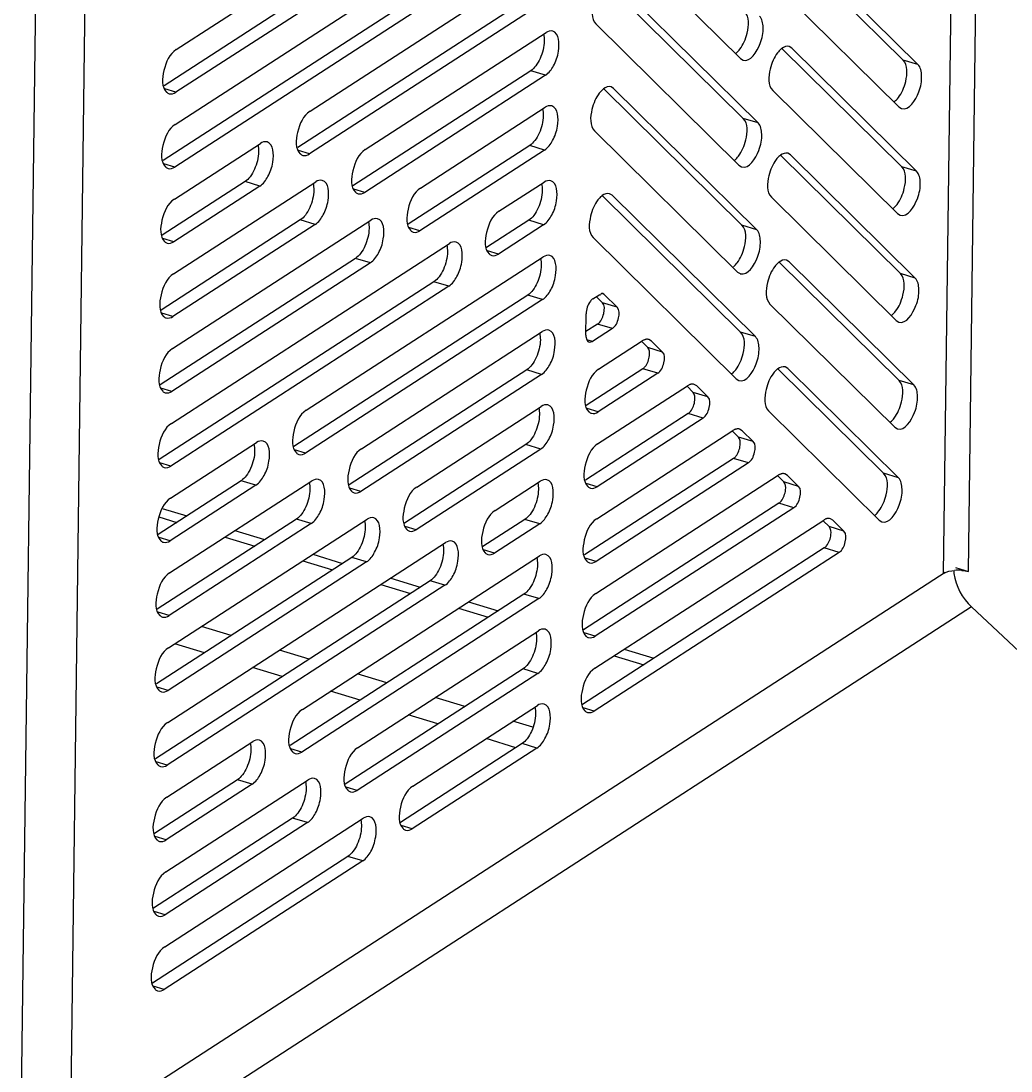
# Model space of a CAD drawing. Header units: millimetres. Extents: x -177 to 18421, y -5017 to 3255.
# Drawn here: x 4813.75 to 4834.56, y 1939.18 to 1961.25 of the extents above; entities that cross this region are included whole.
import ezdxf

# ---------------------------------------------------------------- set-up
doc = ezdxf.new("R2010")
doc.units = ezdxf.units.MM
doc.header["$LTSCALE"] = 46.255
doc.layers.get('0').update_dxf_attribs({"linetype": 'CONTINUOUS'})

msp = doc.modelspace()

# ---------------------------------------------------------------- linework, layer by layer
at = {"color": 3, "linetype": 'Continuous'}
for p, q in [((4833.662, 1949.677), (4834.215, 1992.874)), ((4833.141, 1949.637), (4833.691, 1992.534)), ((4813.753, 1937.674), (4814.336, 1983.187)), ((4814.793, 1937.754), (4815.376, 1983.267)), ((4817.016, 1960.649), (4821.187, 1963.349)), ((4828.869, 1960.461), (4825.863, 1963.431)), ((4816.996, 1959.077), (4822.834, 1962.858)), ((4829.98, 1962.923), (4832.601, 1960.334)), ((4819.826, 1959.352), (4824.806, 1962.577)), ((4821.175, 1962.451), (4817.005, 1959.751)), ((4822.823, 1961.96), (4816.985, 1958.179)), ((4826.235, 1962.075), (4829.242, 1959.106)), ((4832.2, 1959.445), (4829.578, 1962.034)), ((4824.794, 1961.679), (4819.814, 1958.454)), ((4820.987, 1958.546), (4824.786, 1961.006)), ((4828.84, 1958.217), (4825.834, 1961.186)), ((4829.951, 1960.679), (4829.895, 1960.712)), ((4829.951, 1960.679), (4832.572, 1958.09)), ((4828.869, 1960.461), (4828.925, 1960.428)), ((4824.774, 1960.108), (4820.976, 1957.648)), ((4826.206, 1959.831), (4826.151, 1959.864)), ((4826.206, 1959.831), (4829.213, 1956.862)), ((4832.171, 1957.2), (4829.55, 1959.789)), ((4822.149, 1957.739), (4824.766, 1959.435)), ((4832.2, 1959.445), (4832.255, 1959.411)), ((4828.811, 1955.972), (4825.805, 1958.941)), ((4816.976, 1957.506), (4818.783, 1958.676)), ((4824.754, 1958.537), (4822.137, 1956.842)), ((4829.922, 1958.434), (4829.867, 1958.468)), ((4829.922, 1958.434), (4832.544, 1955.845)), ((4828.84, 1958.217), (4828.896, 1958.183)), ((4816.956, 1955.935), (4819.945, 1957.87)), ((4818.772, 1957.778), (4816.965, 1956.608)), ((4823.796, 1957.249), (4824.746, 1957.863)), ((4826.178, 1957.586), (4826.122, 1957.62)), ((4826.178, 1957.586), (4829.184, 1954.617)), ((4832.142, 1954.956), (4829.521, 1957.545)), ((4816.936, 1954.364), (4821.106, 1957.064)), ((4832.171, 1957.2), (4832.227, 1957.167)), ((4819.933, 1956.972), (4816.945, 1955.037)), ((4824.734, 1956.965), (4823.785, 1956.351)), ((4828.783, 1953.728), (4825.776, 1956.697)), ((4816.916, 1952.792), (4822.754, 1956.573)), ((4821.094, 1956.166), (4816.924, 1953.466)), ((4819.745, 1953.067), (4824.725, 1956.292)), ((4829.893, 1956.189), (4829.838, 1956.223)), ((4829.893, 1956.189), (4832.515, 1953.601)), ((4828.811, 1955.972), (4828.867, 1955.939)), ((4822.742, 1955.675), (4816.904, 1951.894)), ((4825.772, 1955.412), (4825.913, 1955.503)), ((4826.01, 1955.501), (4825.983, 1955.518)), ((4826.01, 1955.501), (4826.282, 1955.232)), ((4824.714, 1955.394), (4819.734, 1952.169)), ((4832.114, 1952.711), (4829.492, 1955.3)), ((4825.624, 1954.649), (4825.63, 1955.098)), ((4832.142, 1954.956), (4832.198, 1954.922)), ((4820.907, 1952.261), (4824.705, 1954.721)), ((4826.179, 1954.786), (4825.76, 1954.514)), ((4825.69, 1954.5), (4825.76, 1954.514)), ((4825.891, 1953.931), (4826.808, 1954.525)), ((4827.003, 1954.521), (4826.948, 1954.554)), ((4827.003, 1954.521), (4827.235, 1954.291)), ((4829.865, 1953.945), (4829.809, 1953.978)), ((4829.865, 1953.945), (4832.19, 1951.648)), ((4824.694, 1953.823), (4820.895, 1951.363)), ((4827.132, 1953.845), (4825.879, 1953.033)), ((4828.783, 1953.728), (4828.838, 1953.694)), ((4825.87, 1952.36), (4827.761, 1953.584)), ((4827.956, 1953.58), (4827.901, 1953.613)), ((4827.956, 1953.58), (4828.188, 1953.35)), ((4822.068, 1951.454), (4824.685, 1953.15)), ((4828.085, 1952.904), (4825.859, 1951.462)), ((4831.789, 1950.758), (4829.463, 1953.055)), ((4825.85, 1950.788), (4828.714, 1952.643)), ((4828.909, 1952.639), (4828.854, 1952.672)), ((4828.909, 1952.639), (4829.141, 1952.409)), ((4832.114, 1952.711), (4832.169, 1952.677)), ((4816.896, 1951.221), (4818.703, 1952.391)), ((4824.674, 1952.252), (4822.056, 1950.557)), ((4829.038, 1951.962), (4825.839, 1949.891)), ((4816.876, 1949.65), (4819.864, 1951.585)), ((4823.716, 1950.964), (4824.665, 1951.578)), ((4825.83, 1949.217), (4829.667, 1951.702)), ((4829.862, 1951.698), (4829.807, 1951.731)), ((4829.862, 1951.698), (4830.094, 1951.468)), ((4818.691, 1951.493), (4816.884, 1950.323)), ((4816.722, 1951.005), (4817.236, 1950.848)), ((4829.991, 1951.021), (4825.819, 1948.319)), ((4816.855, 1948.079), (4821.025, 1950.779)), ((4819.853, 1950.687), (4816.864, 1948.752)), ((4824.654, 1950.68), (4823.704, 1950.066)), ((4825.81, 1947.646), (4830.62, 1950.761)), ((4830.814, 1950.757), (4830.76, 1950.79)), ((4830.814, 1950.757), (4831.047, 1950.527)), ((4831.789, 1950.758), (4831.845, 1950.725)), ((4818.249, 1950.539), (4818.872, 1950.349)), ((4816.835, 1946.507), (4822.673, 1950.288)), ((4819.665, 1946.782), (4824.645, 1950.007)), ((4819.885, 1950.041), (4820.508, 1949.851)), ((4830.944, 1950.08), (4825.799, 1946.748)), ((4821.014, 1949.881), (4816.844, 1947.181)), ((4833.387, 1949.761), (4833.662, 1949.677)), ((4833.174, 1949.658), (4814.376, 1937.484)), ((4821.521, 1949.542), (4822.144, 1949.352)), ((4822.662, 1949.39), (4816.824, 1945.609)), ((4824.633, 1949.109), (4819.653, 1945.884)), ((4833.725, 1948.936), (4814.751, 1936.647)), ((4823.157, 1949.043), (4823.78, 1948.853)), ((4842.464, 1940.755), (4833.725, 1948.936)), ((4820.826, 1945.976), (4824.625, 1948.436)), ((4826.428, 1948.046), (4827.051, 1947.856)), ((4824.613, 1947.538), (4820.815, 1945.078)), ((4821.987, 1945.169), (4824.605, 1946.865)), ((4816.815, 1944.936), (4818.622, 1946.106)), ((4824.593, 1945.967), (4821.976, 1944.272)), ((4816.795, 1943.365), (4819.784, 1945.3)), ((4818.611, 1945.208), (4816.804, 1944.038)), ((4816.775, 1941.794), (4820.945, 1944.494)), ((4819.772, 1944.402), (4816.784, 1942.467)), ((4820.933, 1943.596), (4816.763, 1940.896))]:
    msp.add_line(p, q, dxfattribs=at)
at = {"color": 7, "linetype": 'Continuous'}
for p, q in [((4829.772, 1962.915), (4832.289, 1960.429)), ((4820.863, 1962.546), (4816.758, 1959.887)), ((4822.511, 1962.055), (4816.738, 1958.316)), ((4826.028, 1962.068), (4828.93, 1959.201)), ((4824.483, 1961.774), (4819.567, 1958.59)), ((4829.743, 1960.671), (4832.261, 1958.185)), ((4832.601, 1960.334), (4832.289, 1960.429)), ((4824.463, 1960.203), (4820.728, 1957.784)), ((4824.774, 1960.108), (4824.463, 1960.203)), ((4817.005, 1959.751), (4816.774, 1959.821)), ((4825.999, 1959.823), (4828.901, 1956.957)), ((4829.242, 1959.106), (4828.93, 1959.201)), ((4824.443, 1958.632), (4821.89, 1956.978)), ((4824.754, 1958.537), (4824.443, 1958.632)), ((4819.814, 1958.454), (4819.583, 1958.524)), ((4829.715, 1958.426), (4832.232, 1955.94)), ((4816.985, 1958.179), (4816.754, 1958.25)), ((4832.572, 1958.09), (4832.261, 1958.185)), ((4818.46, 1957.873), (4816.717, 1956.745)), ((4818.772, 1957.778), (4818.46, 1957.873)), ((4820.976, 1957.648), (4820.744, 1957.718)), ((4825.97, 1957.578), (4828.872, 1954.712)), ((4819.621, 1957.067), (4816.697, 1955.174)), ((4819.933, 1956.972), (4819.621, 1957.067)), ((4824.422, 1957.06), (4823.538, 1956.487)), ((4824.734, 1956.965), (4824.422, 1957.06)), ((4822.137, 1956.842), (4821.906, 1956.912)), ((4829.213, 1956.862), (4828.901, 1956.957)), ((4816.965, 1956.608), (4816.734, 1956.679)), ((4823.785, 1956.351), (4823.554, 1956.421)), ((4820.783, 1956.261), (4816.677, 1953.602)), ((4821.094, 1956.166), (4820.783, 1956.261)), ((4829.686, 1956.182), (4832.203, 1953.696)), ((4832.544, 1955.845), (4832.232, 1955.94)), ((4822.431, 1955.77), (4816.657, 1952.031)), ((4822.742, 1955.675), (4822.431, 1955.77)), ((4824.402, 1955.489), (4819.486, 1952.305)), ((4824.714, 1955.394), (4824.402, 1955.489)), ((4826.01, 1955.501), (4825.98, 1955.51)), ((4825.853, 1955.443), (4825.971, 1955.327)), ((4826.282, 1955.232), (4825.971, 1955.327)), ((4816.945, 1955.037), (4816.713, 1955.107)), ((4825.868, 1954.881), (4825.625, 1954.724)), ((4826.179, 1954.786), (4825.868, 1954.881)), ((4829.184, 1954.617), (4828.872, 1954.712)), ((4825.76, 1954.514), (4825.641, 1954.551)), ((4826.796, 1954.513), (4826.924, 1954.386)), ((4827.235, 1954.291), (4826.924, 1954.386)), ((4824.382, 1953.918), (4820.648, 1951.499)), ((4824.694, 1953.823), (4824.382, 1953.918)), ((4826.82, 1953.94), (4825.632, 1953.17)), ((4827.132, 1953.845), (4826.82, 1953.94)), ((4829.657, 1953.937), (4831.879, 1951.743)), ((4816.924, 1953.466), (4816.693, 1953.536)), ((4827.749, 1953.572), (4827.876, 1953.445)), ((4832.515, 1953.601), (4832.203, 1953.696)), ((4828.188, 1953.35), (4827.876, 1953.445)), ((4825.879, 1953.033), (4825.648, 1953.103)), ((4827.773, 1952.999), (4825.612, 1951.598)), ((4828.085, 1952.904), (4827.773, 1952.999)), ((4828.702, 1952.631), (4828.829, 1952.504)), ((4829.141, 1952.409), (4828.829, 1952.504)), ((4819.734, 1952.169), (4819.503, 1952.239)), ((4824.362, 1952.347), (4821.809, 1950.693)), ((4824.674, 1952.252), (4824.362, 1952.347)), ((4816.904, 1951.894), (4816.673, 1951.965)), ((4828.726, 1952.057), (4825.592, 1950.027)), ((4829.038, 1951.962), (4828.726, 1952.057)), ((4832.19, 1951.648), (4831.879, 1951.743)), ((4818.38, 1951.588), (4816.637, 1950.46)), ((4818.691, 1951.493), (4818.38, 1951.588)), ((4825.859, 1951.462), (4825.628, 1951.532)), ((4829.654, 1951.689), (4829.782, 1951.563)), ((4830.094, 1951.468), (4829.782, 1951.563)), ((4820.895, 1951.363), (4820.664, 1951.433)), ((4829.679, 1951.116), (4825.571, 1948.456)), ((4829.991, 1951.021), (4829.679, 1951.116)), ((4819.541, 1950.782), (4816.617, 1948.889)), ((4816.652, 1950.828), (4817.028, 1950.713)), ((4819.853, 1950.687), (4819.541, 1950.782)), ((4824.342, 1950.775), (4823.457, 1950.202)), ((4824.654, 1950.68), (4824.342, 1950.775)), ((4830.607, 1950.748), (4830.735, 1950.622)), ((4822.056, 1950.557), (4821.825, 1950.627)), ((4831.047, 1950.527), (4830.735, 1950.622)), ((4816.884, 1950.323), (4816.653, 1950.394)), ((4818.041, 1950.404), (4818.664, 1950.214)), ((4820.702, 1949.976), (4816.597, 1947.317)), ((4821.014, 1949.881), (4820.702, 1949.976)), ((4823.704, 1950.066), (4823.473, 1950.136)), ((4830.632, 1950.175), (4825.551, 1946.885)), ((4830.944, 1950.08), (4830.632, 1950.175)), ((4819.677, 1949.906), (4820.3, 1949.716)), ((4825.839, 1949.891), (4825.608, 1949.961)), ((4822.35, 1949.485), (4816.577, 1945.746)), ((4821.312, 1949.407), (4821.936, 1949.217)), ((4822.662, 1949.39), (4822.35, 1949.485)), ((4824.322, 1949.204), (4819.406, 1946.02)), ((4824.633, 1949.109), (4824.322, 1949.204)), ((4822.948, 1948.908), (4823.572, 1948.718)), ((4816.864, 1948.752), (4816.633, 1948.822)), ((4818.17, 1948.337), (4817.547, 1948.527)), ((4825.819, 1948.319), (4825.587, 1948.39)), ((4817.607, 1947.972), (4816.984, 1948.162)), ((4819.806, 1947.838), (4819.183, 1948.028)), ((4826.22, 1947.911), (4826.843, 1947.721)), ((4819.243, 1947.473), (4818.62, 1947.663)), ((4824.302, 1947.633), (4820.567, 1945.214)), ((4824.613, 1947.538), (4824.302, 1947.633)), ((4821.442, 1947.339), (4820.819, 1947.529)), ((4816.844, 1947.181), (4816.613, 1947.251)), ((4820.879, 1946.974), (4820.256, 1947.164)), ((4823.078, 1946.841), (4822.455, 1947.031)), ((4822.515, 1946.476), (4821.892, 1946.666)), ((4825.799, 1946.748), (4825.567, 1946.818)), ((4824.508, 1946.405), (4824.091, 1946.532)), ((4824.281, 1946.062), (4821.729, 1944.408)), ((4824.151, 1945.977), (4823.528, 1946.167)), ((4824.593, 1945.967), (4824.281, 1946.062)), ((4819.653, 1945.884), (4819.422, 1945.954)), ((4816.824, 1945.609), (4816.593, 1945.68)), ((4818.299, 1945.304), (4816.556, 1944.175)), ((4818.611, 1945.208), (4818.299, 1945.304)), ((4820.815, 1945.078), (4820.583, 1945.148)), ((4819.46, 1944.497), (4816.536, 1942.604)), ((4819.772, 1944.402), (4819.46, 1944.497)), ((4821.976, 1944.272), (4821.745, 1944.342)), ((4816.804, 1944.038), (4816.572, 1944.109)), ((4820.622, 1943.691), (4816.516, 1941.032)), ((4820.933, 1943.596), (4820.622, 1943.691)), ((4816.784, 1942.467), (4816.552, 1942.537)), ((4816.763, 1940.896), (4816.532, 1940.966))]:
    msp.add_line(p, q, dxfattribs=at)
at = {"color": 3, "linetype": 'Continuous'}
for centre, radius, start, end in [((4829.948, 1960.392), 0.349, 126.3781, 128.9215), ((4826.203, 1959.544), 0.349, 126.3781, 128.9215), ((4829.919, 1958.147), 0.349, 126.3781, 128.9215), ((4826.174, 1957.299), 0.349, 126.3781, 128.9215), ((4829.89, 1955.902), 0.349, 126.3781, 128.9215), ((4829.861, 1953.658), 0.349, 126.3781, 128.9215), ((4834.337, 1949.765), 0.987, 183.5455, 187.4814), ((4833.444, 1948.868), 0.839, 84.8575, 95.0883)]:
    msp.add_arc(centre, radius, start, end, dxfattribs=at)
for points, knots in [([(4825.842, 1961.821), (4825.815, 1961.762), (4825.75, 1961.564), (4825.726, 1961.292), (4825.834, 1961.186)], [0, 0, 0, 0, 0.300556, 1, 1, 1, 1]), ([(4828.925, 1960.428), (4829.085, 1960.38), (4829.308, 1960.75), (4829.365, 1961.07), (4829.329, 1961.293), (4829.27, 1961.351)], [0, 0, 0, 0, 0.457686, 0.773105, 1, 1, 1, 1]), ([(4824.774, 1960.108), (4824.848, 1960.156), (4824.968, 1960.327), (4825.075, 1960.619), (4825.066, 1960.993), (4824.926, 1961.035)], [0, 0, 0, 0, 0.257826, 0.570702, 1, 1, 1, 1]), ([(4817.016, 1960.649), (4816.873, 1960.555), (4816.735, 1960.246), (4816.703, 1959.861), (4816.81, 1959.755)], [0, 0, 0, 0, 0.531434, 1, 1, 1, 1]), ([(4829.558, 1960.424), (4829.531, 1960.365), (4829.466, 1960.167), (4829.442, 1959.895), (4829.55, 1959.789)], [0, 0, 0, 0, 0.300556, 1, 1, 1, 1]), ([(4832.255, 1959.411), (4832.415, 1959.363), (4832.639, 1959.733), (4832.696, 1960.053), (4832.66, 1960.276), (4832.601, 1960.334)], [0, 0, 0, 0, 0.457686, 0.773105, 1, 1, 1, 1]), ([(4816.81, 1959.755), (4816.818, 1959.747), (4816.835, 1959.733), (4816.855, 1959.724), (4816.865, 1959.721)], [0, 0, 0, 0, 0.511486, 1, 1, 1, 1]), ([(4824.754, 1958.537), (4824.828, 1958.584), (4824.948, 1958.756), (4825.055, 1959.048), (4825.046, 1959.421), (4824.906, 1959.464)], [0, 0, 0, 0, 0.257826, 0.570702, 1, 1, 1, 1]), ([(4825.813, 1959.576), (4825.786, 1959.517), (4825.721, 1959.319), (4825.698, 1959.048), (4825.805, 1958.941)], [0, 0, 0, 0, 0.300556, 1, 1, 1, 1]), ([(4819.826, 1959.352), (4819.682, 1959.258), (4819.544, 1958.949), (4819.512, 1958.564), (4819.619, 1958.458)], [0, 0, 0, 0, 0.531434, 1, 1, 1, 1]), ([(4816.996, 1959.077), (4816.852, 1958.984), (4816.715, 1958.674), (4816.682, 1958.29), (4816.79, 1958.184)], [0, 0, 0, 0, 0.531434, 1, 1, 1, 1]), ([(4828.896, 1958.183), (4829.056, 1958.135), (4829.279, 1958.505), (4829.336, 1958.825), (4829.3, 1959.048), (4829.242, 1959.106)], [0, 0, 0, 0, 0.457686, 0.773105, 1, 1, 1, 1]), ([(4818.772, 1957.778), (4818.846, 1957.826), (4818.965, 1957.998), (4819.073, 1958.29), (4819.063, 1958.663), (4818.923, 1958.706)], [0, 0, 0, 0, 0.257826, 0.570702, 1, 1, 1, 1]), ([(4819.619, 1958.458), (4819.627, 1958.45), (4819.644, 1958.436), (4819.664, 1958.427), (4819.674, 1958.424)], [0, 0, 0, 0, 0.511486, 1, 1, 1, 1]), ([(4820.987, 1958.546), (4820.843, 1958.452), (4820.706, 1958.143), (4820.673, 1957.758), (4820.781, 1957.652)], [0, 0, 0, 0, 0.531434, 1, 1, 1, 1]), ([(4816.79, 1958.184), (4816.798, 1958.176), (4816.815, 1958.162), (4816.835, 1958.153), (4816.845, 1958.15)], [0, 0, 0, 0, 0.511486, 1, 1, 1, 1]), ([(4829.529, 1958.179), (4829.502, 1958.12), (4829.437, 1957.923), (4829.413, 1957.651), (4829.521, 1957.545)], [0, 0, 0, 0, 0.300556, 1, 1, 1, 1]), ([(4832.227, 1957.167), (4832.387, 1957.119), (4832.61, 1957.488), (4832.667, 1957.809), (4832.631, 1958.032), (4832.572, 1958.09)], [0, 0, 0, 0, 0.457686, 0.773105, 1, 1, 1, 1]), ([(4819.933, 1956.972), (4820.007, 1957.02), (4820.127, 1957.192), (4820.234, 1957.484), (4820.225, 1957.857), (4820.084, 1957.9)], [0, 0, 0, 0, 0.257826, 0.570702, 1, 1, 1, 1]), ([(4822.149, 1957.739), (4822.005, 1957.646), (4821.867, 1957.337), (4821.835, 1956.952), (4821.942, 1956.846)], [0, 0, 0, 0, 0.531434, 1, 1, 1, 1]), ([(4824.734, 1956.965), (4824.808, 1957.013), (4824.928, 1957.185), (4825.035, 1957.477), (4825.026, 1957.85), (4824.885, 1957.893)], [0, 0, 0, 0, 0.257826, 0.570702, 1, 1, 1, 1]), ([(4816.976, 1957.506), (4816.832, 1957.413), (4816.695, 1957.103), (4816.662, 1956.719), (4816.77, 1956.612)], [0, 0, 0, 0, 0.531434, 1, 1, 1, 1]), ([(4820.781, 1957.652), (4820.789, 1957.644), (4820.806, 1957.63), (4820.826, 1957.621), (4820.836, 1957.618)], [0, 0, 0, 0, 0.511486, 1, 1, 1, 1]), ([(4825.784, 1957.332), (4825.758, 1957.272), (4825.693, 1957.075), (4825.669, 1956.803), (4825.776, 1956.697)], [0, 0, 0, 0, 0.300556, 1, 1, 1, 1]), ([(4821.094, 1956.166), (4821.168, 1956.214), (4821.288, 1956.386), (4821.395, 1956.678), (4821.386, 1957.051), (4821.246, 1957.094)], [0, 0, 0, 0, 0.257826, 0.570702, 1, 1, 1, 1]), ([(4823.796, 1957.249), (4823.653, 1957.155), (4823.515, 1956.846), (4823.483, 1956.461), (4823.59, 1956.355)], [0, 0, 0, 0, 0.531434, 1, 1, 1, 1]), ([(4821.942, 1956.846), (4821.95, 1956.838), (4821.967, 1956.824), (4821.987, 1956.815), (4821.997, 1956.812)], [0, 0, 0, 0, 0.511486, 1, 1, 1, 1]), ([(4828.867, 1955.938), (4829.027, 1955.891), (4829.251, 1956.26), (4829.307, 1956.58), (4829.272, 1956.803), (4829.213, 1956.862)], [0, 0, 0, 0, 0.457686, 0.773105, 1, 1, 1, 1]), ([(4816.77, 1956.612), (4816.778, 1956.605), (4816.795, 1956.591), (4816.815, 1956.582), (4816.825, 1956.579)], [0, 0, 0, 0, 0.511486, 1, 1, 1, 1]), ([(4822.742, 1955.675), (4822.816, 1955.723), (4822.936, 1955.895), (4823.043, 1956.187), (4823.034, 1956.56), (4822.894, 1956.603)], [0, 0, 0, 0, 0.257826, 0.570702, 1, 1, 1, 1]), ([(4823.59, 1956.355), (4823.598, 1956.347), (4823.615, 1956.333), (4823.635, 1956.324), (4823.645, 1956.321)], [0, 0, 0, 0, 0.511486, 1, 1, 1, 1]), ([(4824.714, 1955.394), (4824.788, 1955.442), (4824.907, 1955.613), (4825.015, 1955.905), (4825.005, 1956.279), (4824.865, 1956.321)], [0, 0, 0, 0, 0.257826, 0.570702, 1, 1, 1, 1]), ([(4816.956, 1955.935), (4816.812, 1955.842), (4816.675, 1955.532), (4816.642, 1955.147), (4816.75, 1955.041)], [0, 0, 0, 0, 0.531434, 1, 1, 1, 1]), ([(4829.5, 1955.935), (4829.474, 1955.876), (4829.408, 1955.678), (4829.385, 1955.406), (4829.492, 1955.3)], [0, 0, 0, 0, 0.300556, 1, 1, 1, 1]), ([(4832.198, 1954.922), (4832.358, 1954.874), (4832.581, 1955.244), (4832.638, 1955.564), (4832.603, 1955.787), (4832.544, 1955.845)], [0, 0, 0, 0, 0.457686, 0.773105, 1, 1, 1, 1]), ([(4825.949, 1955.519), (4825.944, 1955.516), (4825.933, 1955.506), (4825.925, 1955.494), (4825.921, 1955.487)], [0, 0, 0, 0, 0.42716, 1, 1, 1, 1]), ([(4825.984, 1955.521), (4825.979, 1955.524), (4825.966, 1955.527), (4825.954, 1955.523), (4825.949, 1955.519)], [0, 0, 0, 0, 0.472912, 1, 1, 1, 1]), ([(4825.772, 1955.412), (4825.751, 1955.399), (4825.669, 1955.312), (4825.631, 1955.19), (4825.63, 1955.098)], [0, 0, 0, 0, 0.21093, 1, 1, 1, 1]), ([(4826.179, 1954.786), (4826.251, 1954.832), (4826.32, 1954.987), (4826.336, 1955.179), (4826.282, 1955.232)], [0, 0, 0, 0, 0.531425, 1, 1, 1, 1]), ([(4816.75, 1955.041), (4816.758, 1955.033), (4816.775, 1955.02), (4816.795, 1955.011), (4816.805, 1955.008)], [0, 0, 0, 0, 0.511486, 1, 1, 1, 1]), ([(4824.694, 1953.823), (4824.768, 1953.871), (4824.887, 1954.042), (4824.995, 1954.334), (4824.985, 1954.708), (4824.845, 1954.75)], [0, 0, 0, 0, 0.257826, 0.570702, 1, 1, 1, 1]), ([(4825.624, 1954.649), (4825.624, 1954.63), (4825.626, 1954.577), (4825.654, 1954.51), (4825.69, 1954.5)], [0, 0, 0, 0, 0.325161, 1, 1, 1, 1]), ([(4828.838, 1953.694), (4828.998, 1953.646), (4829.222, 1954.016), (4829.279, 1954.336), (4829.243, 1954.559), (4829.184, 1954.617)], [0, 0, 0, 0, 0.457686, 0.773105, 1, 1, 1, 1]), ([(4826.855, 1954.549), (4826.847, 1954.546), (4826.831, 1954.539), (4826.816, 1954.53), (4826.808, 1954.525)], [0, 0, 0, 0, 0.484434, 1, 1, 1, 1]), ([(4826.88, 1954.556), (4826.876, 1954.555), (4826.867, 1954.553), (4826.859, 1954.551), (4826.855, 1954.549)], [0, 0, 0, 0, 0.491852, 1, 1, 1, 1]), ([(4826.948, 1954.554), (4826.937, 1954.558), (4826.914, 1954.561), (4826.891, 1954.559), (4826.88, 1954.556)], [0, 0, 0, 0, 0.487114, 1, 1, 1, 1]), ([(4816.936, 1954.364), (4816.792, 1954.27), (4816.655, 1953.961), (4816.622, 1953.576), (4816.73, 1953.47)], [0, 0, 0, 0, 0.531434, 1, 1, 1, 1]), ([(4827.132, 1953.845), (4827.204, 1953.891), (4827.273, 1954.046), (4827.289, 1954.238), (4827.235, 1954.291)], [0, 0, 0, 0, 0.531425, 1, 1, 1, 1]), ([(4825.891, 1953.931), (4825.747, 1953.838), (4825.609, 1953.528), (4825.577, 1953.143), (4825.684, 1953.037)], [0, 0, 0, 0, 0.531434, 1, 1, 1, 1]), ([(4827.808, 1953.608), (4827.8, 1953.605), (4827.784, 1953.598), (4827.768, 1953.589), (4827.761, 1953.584)], [0, 0, 0, 0, 0.484434, 1, 1, 1, 1]), ([(4827.833, 1953.615), (4827.828, 1953.614), (4827.82, 1953.612), (4827.812, 1953.609), (4827.808, 1953.608)], [0, 0, 0, 0, 0.491852, 1, 1, 1, 1]), ([(4827.901, 1953.613), (4827.89, 1953.617), (4827.867, 1953.62), (4827.844, 1953.618), (4827.833, 1953.615)], [0, 0, 0, 0, 0.487114, 1, 1, 1, 1]), ([(4829.471, 1953.69), (4829.445, 1953.631), (4829.38, 1953.433), (4829.356, 1953.162), (4829.463, 1953.055)], [0, 0, 0, 0, 0.300556, 1, 1, 1, 1]), ([(4832.169, 1952.677), (4832.329, 1952.629), (4832.553, 1952.999), (4832.609, 1953.319), (4832.574, 1953.542), (4832.515, 1953.601)], [0, 0, 0, 0, 0.457686, 0.773105, 1, 1, 1, 1]), ([(4816.73, 1953.47), (4816.737, 1953.462), (4816.755, 1953.448), (4816.774, 1953.439), (4816.785, 1953.436)], [0, 0, 0, 0, 0.511486, 1, 1, 1, 1]), ([(4828.085, 1952.904), (4828.157, 1952.95), (4828.226, 1953.105), (4828.242, 1953.297), (4828.188, 1953.35)], [0, 0, 0, 0, 0.531425, 1, 1, 1, 1]), ([(4819.745, 1953.067), (4819.601, 1952.973), (4819.464, 1952.664), (4819.431, 1952.279), (4819.539, 1952.173)], [0, 0, 0, 0, 0.531434, 1, 1, 1, 1]), ([(4824.674, 1952.252), (4824.747, 1952.299), (4824.867, 1952.471), (4824.974, 1952.763), (4824.965, 1953.136), (4824.825, 1953.179)], [0, 0, 0, 0, 0.257826, 0.570702, 1, 1, 1, 1]), ([(4825.684, 1953.037), (4825.692, 1953.029), (4825.709, 1953.016), (4825.729, 1953.007), (4825.739, 1953.004)], [0, 0, 0, 0, 0.511486, 1, 1, 1, 1]), ([(4816.916, 1952.792), (4816.772, 1952.699), (4816.634, 1952.389), (4816.602, 1952.005), (4816.709, 1951.899)], [0, 0, 0, 0, 0.531434, 1, 1, 1, 1]), ([(4828.76, 1952.667), (4828.753, 1952.664), (4828.736, 1952.657), (4828.721, 1952.648), (4828.714, 1952.643)], [0, 0, 0, 0, 0.484434, 1, 1, 1, 1]), ([(4828.786, 1952.674), (4828.781, 1952.673), (4828.773, 1952.671), (4828.765, 1952.668), (4828.76, 1952.667)], [0, 0, 0, 0, 0.491852, 1, 1, 1, 1]), ([(4828.854, 1952.672), (4828.843, 1952.676), (4828.82, 1952.679), (4828.797, 1952.677), (4828.786, 1952.674)], [0, 0, 0, 0, 0.487114, 1, 1, 1, 1]), ([(4818.691, 1951.493), (4818.765, 1951.541), (4818.885, 1951.713), (4818.992, 1952.005), (4818.983, 1952.378), (4818.843, 1952.421)], [0, 0, 0, 0, 0.257826, 0.570702, 1, 1, 1, 1]), ([(4829.038, 1951.962), (4829.11, 1952.009), (4829.178, 1952.164), (4829.195, 1952.356), (4829.141, 1952.409)], [0, 0, 0, 0, 0.531425, 1, 1, 1, 1]), ([(4820.907, 1952.261), (4820.763, 1952.167), (4820.625, 1951.858), (4820.593, 1951.473), (4820.7, 1951.367)], [0, 0, 0, 0, 0.531434, 1, 1, 1, 1]), ([(4825.87, 1952.36), (4825.727, 1952.266), (4825.589, 1951.957), (4825.557, 1951.572), (4825.664, 1951.466)], [0, 0, 0, 0, 0.531434, 1, 1, 1, 1]), ([(4819.539, 1952.173), (4819.547, 1952.165), (4819.564, 1952.151), (4819.584, 1952.142), (4819.594, 1952.139)], [0, 0, 0, 0, 0.511486, 1, 1, 1, 1]), ([(4816.709, 1951.899), (4816.717, 1951.891), (4816.734, 1951.877), (4816.754, 1951.868), (4816.764, 1951.865)], [0, 0, 0, 0, 0.511486, 1, 1, 1, 1]), ([(4819.853, 1950.687), (4819.926, 1950.735), (4820.046, 1950.907), (4820.153, 1951.199), (4820.144, 1951.572), (4820.004, 1951.615)], [0, 0, 0, 0, 0.257826, 0.570702, 1, 1, 1, 1]), ([(4824.654, 1950.68), (4824.727, 1950.728), (4824.847, 1950.9), (4824.954, 1951.192), (4824.945, 1951.565), (4824.805, 1951.608)], [0, 0, 0, 0, 0.257826, 0.570702, 1, 1, 1, 1]), ([(4829.713, 1951.726), (4829.705, 1951.723), (4829.689, 1951.716), (4829.674, 1951.707), (4829.667, 1951.702)], [0, 0, 0, 0, 0.484434, 1, 1, 1, 1]), ([(4829.738, 1951.733), (4829.734, 1951.732), (4829.726, 1951.73), (4829.718, 1951.727), (4829.713, 1951.726)], [0, 0, 0, 0, 0.491852, 1, 1, 1, 1]), ([(4829.807, 1951.731), (4829.796, 1951.734), (4829.773, 1951.738), (4829.75, 1951.736), (4829.738, 1951.733)], [0, 0, 0, 0, 0.487114, 1, 1, 1, 1]), ([(4831.845, 1950.725), (4832.005, 1950.677), (4832.228, 1951.046), (4832.285, 1951.367), (4832.249, 1951.59), (4832.19, 1951.648)], [0, 0, 0, 0, 0.457686, 0.773105, 1, 1, 1, 1]), ([(4820.7, 1951.367), (4820.708, 1951.359), (4820.725, 1951.345), (4820.745, 1951.336), (4820.755, 1951.333)], [0, 0, 0, 0, 0.511486, 1, 1, 1, 1]), ([(4822.068, 1951.454), (4821.924, 1951.361), (4821.787, 1951.052), (4821.754, 1950.667), (4821.862, 1950.561)], [0, 0, 0, 0, 0.531434, 1, 1, 1, 1]), ([(4825.664, 1951.466), (4825.672, 1951.458), (4825.689, 1951.444), (4825.709, 1951.435), (4825.719, 1951.432)], [0, 0, 0, 0, 0.511486, 1, 1, 1, 1]), ([(4829.991, 1951.021), (4830.063, 1951.068), (4830.131, 1951.223), (4830.148, 1951.415), (4830.094, 1951.468)], [0, 0, 0, 0, 0.531425, 1, 1, 1, 1]), ([(4816.896, 1951.221), (4816.752, 1951.128), (4816.614, 1950.818), (4816.582, 1950.434), (4816.689, 1950.327)], [0, 0, 0, 0, 0.531434, 1, 1, 1, 1]), ([(4823.716, 1950.964), (4823.572, 1950.87), (4823.434, 1950.561), (4823.402, 1950.176), (4823.509, 1950.07)], [0, 0, 0, 0, 0.531434, 1, 1, 1, 1]), ([(4821.014, 1949.881), (4821.088, 1949.929), (4821.208, 1950.101), (4821.315, 1950.393), (4821.305, 1950.766), (4821.165, 1950.809)], [0, 0, 0, 0, 0.257826, 0.570702, 1, 1, 1, 1]), ([(4825.85, 1950.788), (4825.706, 1950.695), (4825.569, 1950.386), (4825.536, 1950.001), (4825.644, 1949.895)], [0, 0, 0, 0, 0.531434, 1, 1, 1, 1]), ([(4830.666, 1950.785), (4830.658, 1950.782), (4830.642, 1950.775), (4830.627, 1950.766), (4830.62, 1950.761)], [0, 0, 0, 0, 0.484434, 1, 1, 1, 1]), ([(4830.691, 1950.792), (4830.687, 1950.791), (4830.679, 1950.789), (4830.67, 1950.786), (4830.666, 1950.785)], [0, 0, 0, 0, 0.491852, 1, 1, 1, 1]), ([(4830.76, 1950.79), (4830.749, 1950.793), (4830.726, 1950.797), (4830.703, 1950.795), (4830.691, 1950.792)], [0, 0, 0, 0, 0.487114, 1, 1, 1, 1]), ([(4821.862, 1950.561), (4821.869, 1950.553), (4821.887, 1950.539), (4821.906, 1950.53), (4821.917, 1950.527)], [0, 0, 0, 0, 0.511486, 1, 1, 1, 1]), ([(4830.944, 1950.08), (4831.016, 1950.127), (4831.084, 1950.282), (4831.101, 1950.474), (4831.047, 1950.527)], [0, 0, 0, 0, 0.531425, 1, 1, 1, 1]), ([(4816.689, 1950.327), (4816.697, 1950.32), (4816.714, 1950.306), (4816.734, 1950.297), (4816.744, 1950.294)], [0, 0, 0, 0, 0.511486, 1, 1, 1, 1]), ([(4822.662, 1949.39), (4822.736, 1949.438), (4822.855, 1949.61), (4822.963, 1949.902), (4822.953, 1950.275), (4822.813, 1950.318)], [0, 0, 0, 0, 0.257826, 0.570702, 1, 1, 1, 1]), ([(4823.509, 1950.07), (4823.517, 1950.062), (4823.534, 1950.048), (4823.554, 1950.039), (4823.564, 1950.036)], [0, 0, 0, 0, 0.511486, 1, 1, 1, 1]), ([(4824.633, 1949.109), (4824.707, 1949.157), (4824.827, 1949.328), (4824.934, 1949.62), (4824.925, 1949.994), (4824.785, 1950.036)], [0, 0, 0, 0, 0.257826, 0.570702, 1, 1, 1, 1]), ([(4825.644, 1949.895), (4825.652, 1949.887), (4825.669, 1949.873), (4825.689, 1949.864), (4825.699, 1949.861)], [0, 0, 0, 0, 0.511486, 1, 1, 1, 1]), ([(4816.876, 1949.65), (4816.732, 1949.557), (4816.594, 1949.247), (4816.562, 1948.862), (4816.669, 1948.756)], [0, 0, 0, 0, 0.531434, 1, 1, 1, 1]), ([(4825.83, 1949.217), (4825.686, 1949.124), (4825.549, 1948.814), (4825.516, 1948.43), (4825.624, 1948.323)], [0, 0, 0, 0, 0.531434, 1, 1, 1, 1]), ([(4816.669, 1948.756), (4816.677, 1948.748), (4816.694, 1948.735), (4816.714, 1948.726), (4816.724, 1948.723)], [0, 0, 0, 0, 0.511486, 1, 1, 1, 1]), ([(4824.613, 1947.538), (4824.687, 1947.586), (4824.807, 1947.757), (4824.914, 1948.049), (4824.905, 1948.423), (4824.765, 1948.465)], [0, 0, 0, 0, 0.257826, 0.570702, 1, 1, 1, 1]), ([(4825.624, 1948.323), (4825.632, 1948.316), (4825.649, 1948.302), (4825.669, 1948.293), (4825.679, 1948.29)], [0, 0, 0, 0, 0.511486, 1, 1, 1, 1]), ([(4816.855, 1948.079), (4816.712, 1947.985), (4816.574, 1947.676), (4816.542, 1947.291), (4816.649, 1947.185)], [0, 0, 0, 0, 0.531434, 1, 1, 1, 1]), ([(4825.81, 1947.646), (4825.666, 1947.553), (4825.529, 1947.243), (4825.496, 1946.858), (4825.604, 1946.752)], [0, 0, 0, 0, 0.531434, 1, 1, 1, 1]), ([(4816.649, 1947.185), (4816.657, 1947.177), (4816.674, 1947.163), (4816.694, 1947.154), (4816.704, 1947.151)], [0, 0, 0, 0, 0.511486, 1, 1, 1, 1]), ([(4824.593, 1945.967), (4824.667, 1946.014), (4824.787, 1946.186), (4824.894, 1946.478), (4824.885, 1946.851), (4824.745, 1946.894)], [0, 0, 0, 0, 0.257826, 0.570702, 1, 1, 1, 1]), ([(4819.665, 1946.782), (4819.521, 1946.688), (4819.383, 1946.379), (4819.351, 1945.994), (4819.458, 1945.888)], [0, 0, 0, 0, 0.531434, 1, 1, 1, 1]), ([(4825.604, 1946.752), (4825.611, 1946.744), (4825.629, 1946.731), (4825.649, 1946.722), (4825.659, 1946.719)], [0, 0, 0, 0, 0.511486, 1, 1, 1, 1]), ([(4816.835, 1946.507), (4816.691, 1946.414), (4816.554, 1946.104), (4816.521, 1945.72), (4816.629, 1945.614)], [0, 0, 0, 0, 0.531434, 1, 1, 1, 1]), ([(4818.611, 1945.208), (4818.684, 1945.256), (4818.804, 1945.428), (4818.911, 1945.72), (4818.902, 1946.093), (4818.762, 1946.136)], [0, 0, 0, 0, 0.257826, 0.570702, 1, 1, 1, 1]), ([(4819.458, 1945.888), (4819.466, 1945.88), (4819.483, 1945.866), (4819.503, 1945.857), (4819.513, 1945.854)], [0, 0, 0, 0, 0.511486, 1, 1, 1, 1]), ([(4820.826, 1945.976), (4820.682, 1945.882), (4820.545, 1945.573), (4820.512, 1945.188), (4820.62, 1945.082)], [0, 0, 0, 0, 0.531434, 1, 1, 1, 1]), ([(4816.629, 1945.614), (4816.637, 1945.606), (4816.654, 1945.592), (4816.674, 1945.583), (4816.684, 1945.58)], [0, 0, 0, 0, 0.511486, 1, 1, 1, 1]), ([(4819.772, 1944.402), (4819.846, 1944.45), (4819.966, 1944.622), (4820.073, 1944.914), (4820.064, 1945.287), (4819.923, 1945.33)], [0, 0, 0, 0, 0.257826, 0.570702, 1, 1, 1, 1]), ([(4821.987, 1945.169), (4821.844, 1945.076), (4821.706, 1944.767), (4821.674, 1944.382), (4821.781, 1944.276)], [0, 0, 0, 0, 0.531434, 1, 1, 1, 1]), ([(4816.815, 1944.936), (4816.671, 1944.843), (4816.534, 1944.533), (4816.501, 1944.149), (4816.609, 1944.042)], [0, 0, 0, 0, 0.531434, 1, 1, 1, 1]), ([(4820.62, 1945.082), (4820.628, 1945.074), (4820.645, 1945.06), (4820.665, 1945.051), (4820.675, 1945.048)], [0, 0, 0, 0, 0.511486, 1, 1, 1, 1]), ([(4820.933, 1943.596), (4821.007, 1943.644), (4821.127, 1943.816), (4821.234, 1944.108), (4821.225, 1944.481), (4821.085, 1944.524)], [0, 0, 0, 0, 0.257826, 0.570702, 1, 1, 1, 1]), ([(4821.781, 1944.276), (4821.789, 1944.268), (4821.806, 1944.254), (4821.826, 1944.245), (4821.836, 1944.242)], [0, 0, 0, 0, 0.511486, 1, 1, 1, 1]), ([(4816.609, 1944.042), (4816.617, 1944.035), (4816.634, 1944.021), (4816.654, 1944.012), (4816.664, 1944.009)], [0, 0, 0, 0, 0.511486, 1, 1, 1, 1]), ([(4816.795, 1943.365), (4816.651, 1943.272), (4816.514, 1942.962), (4816.481, 1942.577), (4816.589, 1942.471)], [0, 0, 0, 0, 0.531434, 1, 1, 1, 1]), ([(4816.589, 1942.471), (4816.597, 1942.463), (4816.614, 1942.45), (4816.634, 1942.441), (4816.644, 1942.438)], [0, 0, 0, 0, 0.511486, 1, 1, 1, 1]), ([(4816.775, 1941.794), (4816.631, 1941.7), (4816.493, 1941.391), (4816.461, 1941.006), (4816.569, 1940.9)], [0, 0, 0, 0, 0.531434, 1, 1, 1, 1]), ([(4816.569, 1940.9), (4816.576, 1940.892), (4816.593, 1940.878), (4816.613, 1940.869), (4816.624, 1940.866)], [0, 0, 0, 0, 0.511486, 1, 1, 1, 1])]:
    msp.add_open_spline(points, degree=3, knots=knots, dxfattribs=at)
at = {"color": 7, "linetype": 'Continuous'}
for points, knots in [([(4828.95, 1960.811), (4828.977, 1960.87), (4829.042, 1961.068), (4829.066, 1961.34), (4828.959, 1961.446)], [0, 0, 0, 0, 0.300556, 1, 1, 1, 1]), ([(4832.281, 1959.795), (4832.308, 1959.854), (4832.373, 1960.051), (4832.397, 1960.323), (4832.289, 1960.429)], [0, 0, 0, 0, 0.300556, 1, 1, 1, 1]), ([(4828.922, 1958.566), (4828.948, 1958.626), (4829.014, 1958.823), (4829.037, 1959.095), (4828.93, 1959.201)], [0, 0, 0, 0, 0.300556, 1, 1, 1, 1]), ([(4832.253, 1957.55), (4832.279, 1957.609), (4832.344, 1957.807), (4832.368, 1958.079), (4832.261, 1958.185)], [0, 0, 0, 0, 0.300556, 1, 1, 1, 1]), ([(4828.893, 1956.322), (4828.92, 1956.381), (4828.985, 1956.579), (4829.009, 1956.85), (4828.901, 1956.957)], [0, 0, 0, 0, 0.300556, 1, 1, 1, 1]), ([(4832.224, 1955.305), (4832.25, 1955.365), (4832.316, 1955.562), (4832.339, 1955.834), (4832.232, 1955.94)], [0, 0, 0, 0, 0.300556, 1, 1, 1, 1]), ([(4825.868, 1954.881), (4825.939, 1954.927), (4826.008, 1955.082), (4826.025, 1955.274), (4825.971, 1955.327)], [0, 0, 0, 0, 0.531425, 1, 1, 1, 1]), ([(4828.864, 1954.077), (4828.891, 1954.136), (4828.956, 1954.334), (4828.98, 1954.606), (4828.872, 1954.712)], [0, 0, 0, 0, 0.300556, 1, 1, 1, 1]), ([(4826.82, 1953.94), (4826.839, 1953.952), (4826.914, 1954.028), (4826.951, 1954.135), (4826.96, 1954.218)], [0, 0, 0, 0, 0.208453, 1, 1, 1, 1]), ([(4832.195, 1953.061), (4832.222, 1953.12), (4832.287, 1953.317), (4832.311, 1953.589), (4832.203, 1953.696)], [0, 0, 0, 0, 0.300556, 1, 1, 1, 1]), ([(4827.773, 1952.999), (4827.792, 1953.01), (4827.867, 1953.087), (4827.904, 1953.194), (4827.913, 1953.277)], [0, 0, 0, 0, 0.208453, 1, 1, 1, 1]), ([(4828.726, 1952.057), (4828.745, 1952.069), (4828.82, 1952.145), (4828.857, 1952.253), (4828.866, 1952.336)], [0, 0, 0, 0, 0.208453, 1, 1, 1, 1]), ([(4831.871, 1951.108), (4831.897, 1951.167), (4831.963, 1951.365), (4831.986, 1951.637), (4831.879, 1951.743)], [0, 0, 0, 0, 0.300556, 1, 1, 1, 1]), ([(4829.679, 1951.116), (4829.698, 1951.128), (4829.773, 1951.204), (4829.81, 1951.312), (4829.819, 1951.395)], [0, 0, 0, 0, 0.208453, 1, 1, 1, 1]), ([(4830.632, 1950.175), (4830.65, 1950.187), (4830.726, 1950.263), (4830.763, 1950.37), (4830.772, 1950.454)], [0, 0, 0, 0, 0.208453, 1, 1, 1, 1])]:
    msp.add_open_spline(points, degree=3, knots=knots, dxfattribs=at)
at = {"color": 3, "linetype": 'Continuous'}
for points in [[(4824.926, 1961.035), (4824.88, 1961.049), (4824.826, 1961.032), (4824.786, 1961.006)], [(4829.649, 1960.58), (4829.613, 1960.532), (4829.583, 1960.479), (4829.558, 1960.424)], [(4829.729, 1960.663), (4829.699, 1960.639), (4829.673, 1960.61), (4829.649, 1960.58)], [(4829.895, 1960.712), (4829.844, 1960.728), (4829.784, 1960.704), (4829.741, 1960.672)], [(4816.865, 1959.721), (4816.911, 1959.707), (4816.965, 1959.725), (4817.005, 1959.751)], [(4825.905, 1959.732), (4825.868, 1959.684), (4825.838, 1959.631), (4825.813, 1959.576)], [(4825.984, 1959.815), (4825.954, 1959.791), (4825.928, 1959.762), (4825.905, 1959.732)], [(4826.151, 1959.865), (4826.1, 1959.88), (4826.039, 1959.856), (4825.996, 1959.825)], [(4824.906, 1959.464), (4824.86, 1959.478), (4824.806, 1959.46), (4824.766, 1959.435)], [(4818.923, 1958.706), (4818.878, 1958.72), (4818.823, 1958.702), (4818.783, 1958.676)], [(4819.674, 1958.424), (4819.72, 1958.41), (4819.774, 1958.428), (4819.814, 1958.454)], [(4829.7, 1958.418), (4829.67, 1958.394), (4829.644, 1958.366), (4829.62, 1958.335)], [(4829.867, 1958.468), (4829.816, 1958.483), (4829.755, 1958.459), (4829.712, 1958.428)], [(4816.845, 1958.15), (4816.891, 1958.136), (4816.945, 1958.154), (4816.985, 1958.179)], [(4829.62, 1958.335), (4829.584, 1958.287), (4829.554, 1958.234), (4829.529, 1958.179)], [(4820.084, 1957.9), (4820.039, 1957.914), (4819.985, 1957.896), (4819.945, 1957.87)], [(4824.885, 1957.893), (4824.84, 1957.907), (4824.786, 1957.889), (4824.746, 1957.863)], [(4820.836, 1957.618), (4820.881, 1957.604), (4820.936, 1957.622), (4820.976, 1957.648)], [(4825.876, 1957.487), (4825.839, 1957.44), (4825.809, 1957.386), (4825.784, 1957.332)], [(4825.955, 1957.57), (4825.925, 1957.546), (4825.899, 1957.518), (4825.876, 1957.487)], [(4826.122, 1957.62), (4826.071, 1957.635), (4826.01, 1957.611), (4825.968, 1957.58)], [(4821.246, 1957.094), (4821.2, 1957.108), (4821.146, 1957.09), (4821.106, 1957.064)], [(4821.997, 1956.812), (4822.043, 1956.798), (4822.097, 1956.816), (4822.137, 1956.842)], [(4816.825, 1956.579), (4816.87, 1956.565), (4816.925, 1956.582), (4816.965, 1956.608)], [(4822.894, 1956.603), (4822.848, 1956.617), (4822.794, 1956.599), (4822.754, 1956.573)], [(4823.645, 1956.321), (4823.691, 1956.307), (4823.745, 1956.325), (4823.785, 1956.351)], [(4824.865, 1956.321), (4824.82, 1956.335), (4824.765, 1956.318), (4824.725, 1956.292)], [(4829.671, 1956.174), (4829.641, 1956.15), (4829.615, 1956.121), (4829.592, 1956.091)], [(4829.838, 1956.223), (4829.787, 1956.238), (4829.726, 1956.215), (4829.683, 1956.183)], [(4829.592, 1956.091), (4829.555, 1956.043), (4829.525, 1955.99), (4829.5, 1955.935)], [(4816.805, 1955.008), (4816.85, 1954.994), (4816.905, 1955.011), (4816.945, 1955.037)], [(4824.845, 1954.75), (4824.8, 1954.764), (4824.745, 1954.747), (4824.705, 1954.721)], [(4829.809, 1953.979), (4829.758, 1953.994), (4829.697, 1953.97), (4829.655, 1953.939)], [(4829.563, 1953.846), (4829.526, 1953.798), (4829.496, 1953.745), (4829.471, 1953.69)], [(4829.642, 1953.929), (4829.613, 1953.905), (4829.586, 1953.876), (4829.563, 1953.846)], [(4816.785, 1953.436), (4816.83, 1953.422), (4816.884, 1953.44), (4816.924, 1953.466)], [(4824.825, 1953.179), (4824.779, 1953.193), (4824.725, 1953.175), (4824.685, 1953.15)], [(4825.739, 1953.004), (4825.785, 1952.99), (4825.839, 1953.007), (4825.879, 1953.033)], [(4818.843, 1952.421), (4818.797, 1952.435), (4818.743, 1952.417), (4818.703, 1952.391)], [(4819.594, 1952.139), (4819.639, 1952.125), (4819.694, 1952.143), (4819.734, 1952.169)], [(4816.764, 1951.865), (4816.81, 1951.851), (4816.864, 1951.869), (4816.904, 1951.894)], [(4820.004, 1951.615), (4819.958, 1951.629), (4819.904, 1951.611), (4819.864, 1951.585)], [(4824.805, 1951.608), (4824.759, 1951.622), (4824.705, 1951.604), (4824.665, 1951.578)], [(4820.755, 1951.333), (4820.801, 1951.319), (4820.855, 1951.337), (4820.895, 1951.363)], [(4825.719, 1951.432), (4825.765, 1951.419), (4825.819, 1951.436), (4825.859, 1951.462)], [(4821.165, 1950.809), (4821.12, 1950.823), (4821.065, 1950.805), (4821.025, 1950.779)], [(4821.917, 1950.527), (4821.962, 1950.513), (4822.016, 1950.531), (4822.056, 1950.557)], [(4816.744, 1950.294), (4816.79, 1950.28), (4816.844, 1950.297), (4816.884, 1950.323)], [(4822.813, 1950.318), (4822.768, 1950.332), (4822.713, 1950.314), (4822.673, 1950.288)], [(4823.564, 1950.036), (4823.61, 1950.022), (4823.664, 1950.04), (4823.704, 1950.066)], [(4824.785, 1950.036), (4824.739, 1950.05), (4824.685, 1950.033), (4824.645, 1950.007)], [(4825.699, 1949.861), (4825.744, 1949.847), (4825.799, 1949.865), (4825.839, 1949.891)], [(4833.141, 1949.637), (4833.208, 1949.68), (4833.291, 1949.697), (4833.37, 1949.704)], [(4833.358, 1949.637), (4833.392, 1949.375), (4833.533, 1949.116), (4833.725, 1948.936)], [(4833.52, 1949.704), (4833.568, 1949.699), (4833.616, 1949.691), (4833.662, 1949.677)], [(4816.724, 1948.723), (4816.77, 1948.709), (4816.824, 1948.726), (4816.864, 1948.752)], [(4824.765, 1948.465), (4824.719, 1948.479), (4824.665, 1948.462), (4824.625, 1948.436)], [(4825.679, 1948.29), (4825.724, 1948.276), (4825.779, 1948.293), (4825.819, 1948.319)], [(4816.704, 1947.151), (4816.75, 1947.137), (4816.804, 1947.155), (4816.844, 1947.181)], [(4824.745, 1946.894), (4824.699, 1946.908), (4824.645, 1946.89), (4824.605, 1946.865)], [(4825.659, 1946.719), (4825.704, 1946.705), (4825.759, 1946.722), (4825.799, 1946.748)], [(4818.762, 1946.136), (4818.716, 1946.15), (4818.662, 1946.132), (4818.622, 1946.106)], [(4819.513, 1945.854), (4819.559, 1945.84), (4819.613, 1945.858), (4819.653, 1945.884)], [(4816.684, 1945.58), (4816.73, 1945.566), (4816.784, 1945.584), (4816.824, 1945.609)], [(4819.923, 1945.33), (4819.878, 1945.344), (4819.824, 1945.326), (4819.784, 1945.3)], [(4820.675, 1945.048), (4820.72, 1945.034), (4820.775, 1945.052), (4820.815, 1945.078)], [(4821.085, 1944.524), (4821.039, 1944.538), (4820.985, 1944.52), (4820.945, 1944.494)], [(4821.836, 1944.242), (4821.882, 1944.228), (4821.936, 1944.246), (4821.976, 1944.272)], [(4816.664, 1944.009), (4816.709, 1943.995), (4816.764, 1944.012), (4816.804, 1944.038)], [(4816.644, 1942.438), (4816.689, 1942.424), (4816.744, 1942.441), (4816.784, 1942.467)], [(4816.624, 1940.866), (4816.669, 1940.852), (4816.723, 1940.87), (4816.763, 1940.896)]]:
    msp.add_open_spline(points, degree=3, dxfattribs=at)
at = {"color": 7, "linetype": 'Continuous'}
for points in [[(4824.746, 1960.832), (4824.745, 1960.705), (4824.713, 1960.577), (4824.661, 1960.462)], [(4824.732, 1960.972), (4824.743, 1960.927), (4824.747, 1960.879), (4824.746, 1960.832)], [(4828.859, 1960.655), (4828.896, 1960.703), (4828.926, 1960.756), (4828.95, 1960.811)], [(4828.78, 1960.572), (4828.809, 1960.596), (4828.836, 1960.625), (4828.859, 1960.655)], [(4824.661, 1960.462), (4824.636, 1960.407), (4824.606, 1960.354), (4824.569, 1960.306)], [(4824.569, 1960.306), (4824.539, 1960.267), (4824.504, 1960.23), (4824.463, 1960.203)], [(4832.19, 1959.639), (4832.226, 1959.687), (4832.257, 1959.74), (4832.281, 1959.795)], [(4832.11, 1959.556), (4832.14, 1959.58), (4832.167, 1959.608), (4832.19, 1959.639)], [(4824.726, 1959.261), (4824.725, 1959.134), (4824.693, 1959.006), (4824.641, 1958.89)], [(4824.712, 1959.401), (4824.723, 1959.355), (4824.727, 1959.308), (4824.726, 1959.261)], [(4824.641, 1958.89), (4824.616, 1958.836), (4824.586, 1958.783), (4824.549, 1958.735)], [(4818.73, 1958.643), (4818.741, 1958.597), (4818.744, 1958.55), (4818.744, 1958.502)], [(4824.549, 1958.735), (4824.519, 1958.695), (4824.484, 1958.659), (4824.443, 1958.632)], [(4818.744, 1958.502), (4818.742, 1958.376), (4818.71, 1958.248), (4818.658, 1958.132)], [(4828.751, 1958.328), (4828.781, 1958.352), (4828.807, 1958.38), (4828.83, 1958.411)], [(4828.83, 1958.411), (4828.867, 1958.458), (4828.897, 1958.512), (4828.922, 1958.566)], [(4818.567, 1957.977), (4818.537, 1957.937), (4818.502, 1957.9), (4818.46, 1957.873)], [(4818.658, 1958.132), (4818.634, 1958.077), (4818.604, 1958.024), (4818.567, 1957.977)], [(4819.905, 1957.696), (4819.904, 1957.57), (4819.872, 1957.442), (4819.82, 1957.326)], [(4819.891, 1957.837), (4819.902, 1957.791), (4819.906, 1957.743), (4819.905, 1957.696)], [(4824.692, 1957.83), (4824.703, 1957.784), (4824.707, 1957.736), (4824.706, 1957.689)], [(4824.706, 1957.689), (4824.705, 1957.563), (4824.673, 1957.435), (4824.621, 1957.319)], [(4832.161, 1957.394), (4832.198, 1957.442), (4832.228, 1957.495), (4832.253, 1957.55)], [(4819.82, 1957.326), (4819.795, 1957.271), (4819.765, 1957.218), (4819.728, 1957.171)], [(4824.621, 1957.319), (4824.596, 1957.264), (4824.566, 1957.211), (4824.529, 1957.163)], [(4832.082, 1957.311), (4832.112, 1957.335), (4832.138, 1957.364), (4832.161, 1957.394)], [(4819.728, 1957.171), (4819.698, 1957.131), (4819.663, 1957.094), (4819.621, 1957.067)], [(4824.529, 1957.163), (4824.499, 1957.124), (4824.464, 1957.087), (4824.422, 1957.06)], [(4821.067, 1956.89), (4821.065, 1956.764), (4821.033, 1956.636), (4820.981, 1956.52)], [(4821.052, 1957.031), (4821.063, 1956.985), (4821.067, 1956.937), (4821.067, 1956.89)], [(4820.981, 1956.52), (4820.956, 1956.465), (4820.926, 1956.412), (4820.89, 1956.365)], [(4822.714, 1956.399), (4822.713, 1956.273), (4822.681, 1956.145), (4822.629, 1956.029)], [(4822.7, 1956.54), (4822.711, 1956.494), (4822.715, 1956.447), (4822.714, 1956.399)], [(4820.89, 1956.365), (4820.86, 1956.325), (4820.824, 1956.288), (4820.783, 1956.261)], [(4824.672, 1956.259), (4824.683, 1956.213), (4824.687, 1956.165), (4824.686, 1956.118)], [(4828.722, 1956.083), (4828.752, 1956.107), (4828.778, 1956.136), (4828.802, 1956.166)], [(4828.802, 1956.166), (4828.838, 1956.214), (4828.868, 1956.267), (4828.893, 1956.322)], [(4822.629, 1956.029), (4822.604, 1955.974), (4822.574, 1955.921), (4822.538, 1955.874)], [(4824.686, 1956.118), (4824.684, 1955.992), (4824.653, 1955.863), (4824.601, 1955.748)], [(4822.538, 1955.874), (4822.507, 1955.834), (4822.472, 1955.797), (4822.431, 1955.77)], [(4824.601, 1955.748), (4824.576, 1955.693), (4824.546, 1955.64), (4824.509, 1955.592)], [(4824.509, 1955.592), (4824.479, 1955.553), (4824.444, 1955.516), (4824.402, 1955.489)], [(4832.132, 1955.15), (4832.169, 1955.197), (4832.199, 1955.25), (4832.224, 1955.305)], [(4832.053, 1955.066), (4832.083, 1955.091), (4832.109, 1955.119), (4832.132, 1955.15)], [(4824.652, 1954.687), (4824.663, 1954.642), (4824.666, 1954.594), (4824.666, 1954.547)], [(4824.666, 1954.547), (4824.664, 1954.42), (4824.632, 1954.292), (4824.58, 1954.177)], [(4826.96, 1954.218), (4826.966, 1954.275), (4826.965, 1954.346), (4826.924, 1954.386)], [(4824.58, 1954.177), (4824.556, 1954.122), (4824.526, 1954.069), (4824.489, 1954.021)], [(4824.489, 1954.021), (4824.459, 1953.982), (4824.424, 1953.945), (4824.382, 1953.918)], [(4828.773, 1953.921), (4828.809, 1953.969), (4828.839, 1954.022), (4828.864, 1954.077)], [(4828.693, 1953.838), (4828.723, 1953.862), (4828.749, 1953.891), (4828.773, 1953.921)], [(4827.913, 1953.277), (4827.919, 1953.334), (4827.917, 1953.405), (4827.876, 1953.445)], [(4824.632, 1953.116), (4824.643, 1953.07), (4824.646, 1953.023), (4824.646, 1952.976)], [(4824.646, 1952.976), (4824.644, 1952.849), (4824.612, 1952.721), (4824.56, 1952.605)], [(4832.024, 1952.822), (4832.054, 1952.846), (4832.08, 1952.875), (4832.104, 1952.905)], [(4832.104, 1952.905), (4832.14, 1952.953), (4832.17, 1953.006), (4832.195, 1953.061)], [(4824.469, 1952.45), (4824.439, 1952.41), (4824.404, 1952.374), (4824.362, 1952.347)], [(4824.56, 1952.605), (4824.536, 1952.551), (4824.505, 1952.498), (4824.469, 1952.45)], [(4828.866, 1952.336), (4828.872, 1952.393), (4828.87, 1952.464), (4828.829, 1952.504)], [(4818.663, 1952.217), (4818.662, 1952.091), (4818.63, 1951.963), (4818.578, 1951.847)], [(4818.649, 1952.358), (4818.66, 1952.312), (4818.664, 1952.265), (4818.663, 1952.217)], [(4818.578, 1951.847), (4818.553, 1951.792), (4818.523, 1951.739), (4818.486, 1951.692)], [(4818.486, 1951.692), (4818.456, 1951.652), (4818.421, 1951.615), (4818.38, 1951.588)], [(4819.81, 1951.552), (4819.822, 1951.506), (4819.825, 1951.458), (4819.825, 1951.411)], [(4824.611, 1951.545), (4824.622, 1951.499), (4824.626, 1951.451), (4824.626, 1951.404)], [(4829.819, 1951.395), (4829.825, 1951.452), (4829.823, 1951.523), (4829.782, 1951.563)], [(4819.825, 1951.411), (4819.823, 1951.285), (4819.791, 1951.157), (4819.739, 1951.041)], [(4824.626, 1951.404), (4824.624, 1951.278), (4824.592, 1951.15), (4824.54, 1951.034)], [(4831.779, 1950.952), (4831.816, 1951), (4831.846, 1951.053), (4831.871, 1951.108)], [(4819.648, 1950.886), (4819.618, 1950.846), (4819.582, 1950.809), (4819.541, 1950.782)], [(4819.739, 1951.041), (4819.714, 1950.986), (4819.684, 1950.933), (4819.648, 1950.886)], [(4824.449, 1950.878), (4824.419, 1950.839), (4824.383, 1950.802), (4824.342, 1950.775)], [(4824.54, 1951.034), (4824.515, 1950.979), (4824.485, 1950.926), (4824.449, 1950.878)], [(4831.7, 1950.869), (4831.73, 1950.893), (4831.756, 1950.922), (4831.779, 1950.952)], [(4820.972, 1950.746), (4820.983, 1950.7), (4820.987, 1950.652), (4820.986, 1950.605)], [(4820.986, 1950.605), (4820.984, 1950.479), (4820.953, 1950.351), (4820.901, 1950.235)], [(4830.772, 1950.454), (4830.778, 1950.511), (4830.776, 1950.582), (4830.735, 1950.622)], [(4820.901, 1950.235), (4820.876, 1950.18), (4820.846, 1950.127), (4820.809, 1950.08)], [(4822.62, 1950.255), (4822.631, 1950.209), (4822.635, 1950.162), (4822.634, 1950.114)], [(4820.809, 1950.08), (4820.779, 1950.04), (4820.744, 1950.003), (4820.702, 1949.976)], [(4822.634, 1950.114), (4822.632, 1949.988), (4822.601, 1949.86), (4822.548, 1949.744)], [(4824.591, 1949.974), (4824.602, 1949.928), (4824.606, 1949.88), (4824.605, 1949.833)], [(4824.605, 1949.833), (4824.604, 1949.707), (4824.572, 1949.578), (4824.52, 1949.463)], [(4822.457, 1949.589), (4822.427, 1949.549), (4822.392, 1949.512), (4822.35, 1949.485)], [(4822.548, 1949.744), (4822.524, 1949.689), (4822.494, 1949.636), (4822.457, 1949.589)], [(4824.52, 1949.463), (4824.495, 1949.408), (4824.465, 1949.355), (4824.429, 1949.307)], [(4824.429, 1949.307), (4824.398, 1949.268), (4824.363, 1949.231), (4824.322, 1949.204)], [(4824.585, 1948.262), (4824.584, 1948.135), (4824.552, 1948.007), (4824.5, 1947.892)], [(4824.571, 1948.402), (4824.582, 1948.357), (4824.586, 1948.309), (4824.585, 1948.262)], [(4824.5, 1947.892), (4824.475, 1947.837), (4824.445, 1947.784), (4824.408, 1947.736)], [(4824.408, 1947.736), (4824.378, 1947.697), (4824.343, 1947.66), (4824.302, 1947.633)], [(4824.565, 1946.691), (4824.564, 1946.564), (4824.532, 1946.436), (4824.48, 1946.32)], [(4824.551, 1946.831), (4824.562, 1946.785), (4824.566, 1946.738), (4824.565, 1946.691)], [(4824.48, 1946.32), (4824.455, 1946.266), (4824.425, 1946.213), (4824.388, 1946.165)], [(4818.569, 1946.073), (4818.58, 1946.027), (4818.583, 1945.98), (4818.583, 1945.932)], [(4824.388, 1946.165), (4824.358, 1946.125), (4824.323, 1946.089), (4824.281, 1946.062)], [(4818.583, 1945.932), (4818.581, 1945.806), (4818.549, 1945.678), (4818.497, 1945.562)], [(4818.497, 1945.562), (4818.473, 1945.507), (4818.442, 1945.454), (4818.406, 1945.407)], [(4818.406, 1945.407), (4818.376, 1945.367), (4818.341, 1945.33), (4818.299, 1945.304)], [(4819.744, 1945.126), (4819.743, 1945), (4819.711, 1944.872), (4819.659, 1944.756)], [(4819.73, 1945.267), (4819.741, 1945.221), (4819.745, 1945.173), (4819.744, 1945.126)], [(4819.659, 1944.756), (4819.634, 1944.701), (4819.604, 1944.648), (4819.567, 1944.601)], [(4819.567, 1944.601), (4819.537, 1944.561), (4819.502, 1944.524), (4819.46, 1944.497)], [(4820.891, 1944.461), (4820.902, 1944.415), (4820.906, 1944.367), (4820.906, 1944.32)], [(4820.906, 1944.32), (4820.904, 1944.194), (4820.872, 1944.066), (4820.82, 1943.95)], [(4820.729, 1943.795), (4820.698, 1943.755), (4820.663, 1943.718), (4820.622, 1943.691)], [(4820.82, 1943.95), (4820.795, 1943.895), (4820.765, 1943.842), (4820.729, 1943.795)]]:
    msp.add_open_spline(points, degree=3, dxfattribs=at)

doc.saveas('drawing.dxf')
